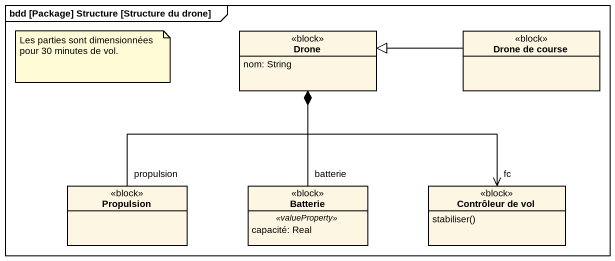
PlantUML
@startuml
mainframe bdd [Package] Structure [Structure du drone]
hide circle
hide empty members
class Drone <<block>> {
  nom: String
}
class "Drone de course" as Drone_de_course <<block>>
class Propulsion <<block>>
class Batterie <<block>> {
  .. <<valueProperty>> ..
  capacité: Real
}
class "Contrôleur de vol" as Contrôleur_de_vol <<block>> {
  stabiliser()
}
Drone *--> "fc" Contrôleur_de_vol
Drone_de_course -left-|> Drone
Propulsion "propulsion" -up-* Drone
Batterie "batterie" -up-* Drone
note as N1
  Les parties sont dimensionnées pour 30 minutes de vol.
end note
@enduml
